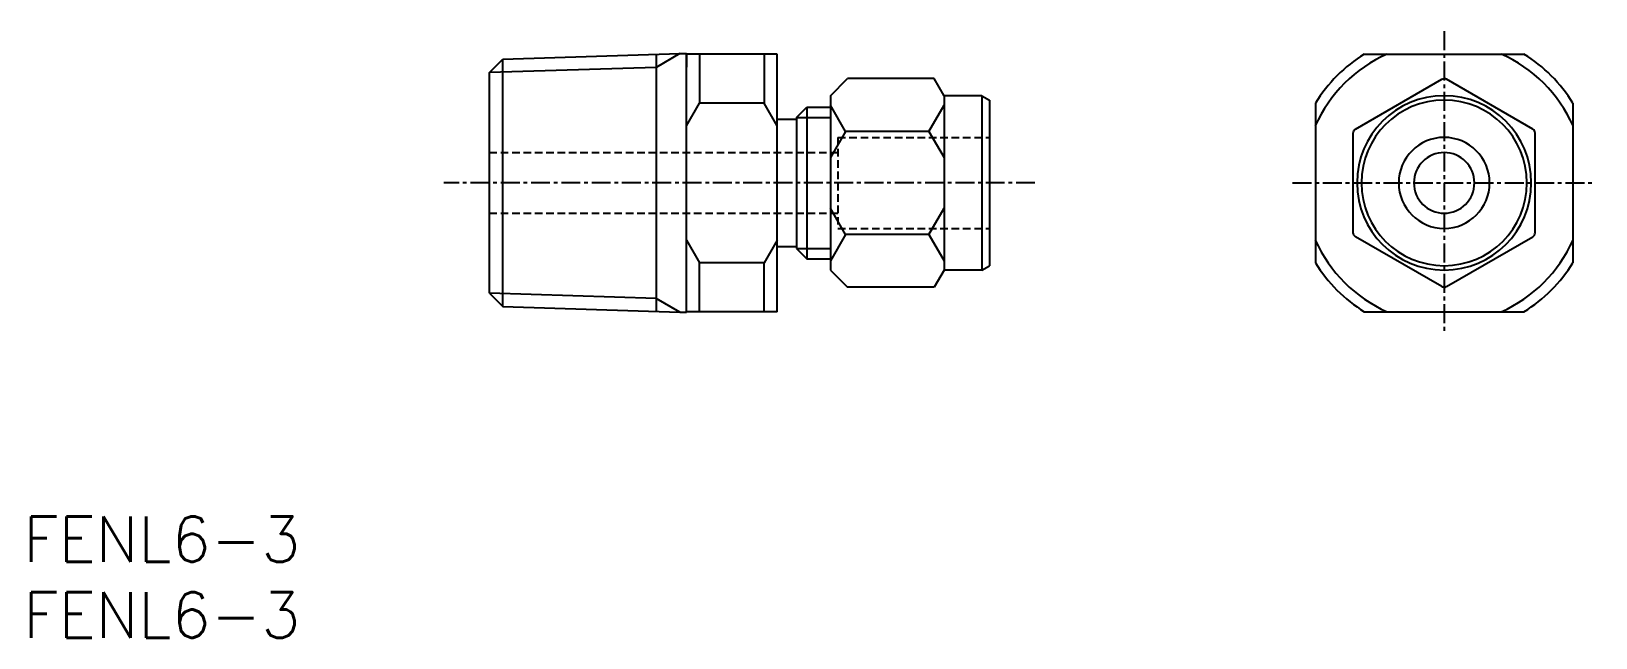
# Model space of a CAD drawing. Extents: x 1 to 104, y 0 to 40.
import ezdxf

# ---------------------------------------------------------------- set-up
doc = ezdxf.new("R2010")
doc.units = 0
doc.linetypes.add('CENTER', pattern=[2, 1.25, -0.25, 0.25, -0.25])
doc.linetypes.add('DASHED', pattern=[0.75, 0.5, -0.25])
doc.layers.get('0').update_dxf_attribs({"linetype": 'CONTINUOUS'})
doc.layers.add('CENTER', color=1, linetype='CENTER')
doc.styles.get("Standard").update_dxf_attribs({"font": 'txt.shx'})

# ---------------------------------------------------------------- blocks, each defined once
blk = doc.blocks.new('*U7')
at = {"color": 7, "linetype": 'CONTINUOUS'}
blk.add_text('FENL6-3', height=3, dxfattribs=at).set_placement((0, 0))
blk = doc.blocks.new('*U8')
at = {"color": 7, "linetype": 'CONTINUOUS'}
blk.add_text('FENL6-3', height=3, dxfattribs=at).set_placement((0, 5))

msp = doc.modelspace()

# ---------------------------------------------------------------- linework, layer by layer
at = {"color": 7, "linetype": 'CONTINUOUS'}
for p, q in [((31.62, 38.16), (43.31, 38.53)), ((41.74, 38.48), (41.74, 21.52)), ((43.31, 38.53), (43.74, 38.53)), ((43.74, 38.53), (43.74, 38.53)), ((43.74, 38.53), (43.74, 37.63)), ((43.74, 21.47), (43.74, 38.5)), ((49.74, 38.5), (43.74, 38.5)), ((44.61, 38.5), (44.61, 35.27)), ((48.87, 38.5), (48.87, 35.27)), ((49.74, 21.5), (49.74, 38.5)), ((88.47, 38.5), (99.01, 38.5)), ((30.74, 37.28), (31.62, 38.16)), ((30.74, 22.72), (30.74, 37.28)), ((31.62, 21.84), (31.62, 38.16)), ((53.24, 35.75), (54.37, 36.88)), ((60.09, 36.88), (54.37, 36.88)), ((60.74, 35.75), (60.09, 36.88)), ((43.74, 33.77), (44.61, 35.27)), ((48.87, 35.27), (44.61, 35.27)), ((49.74, 33.77), (48.87, 35.27)), ((53.24, 35.75), (53.24, 24.25)), ((54.24, 33.4), (53.24, 35.13)), ((59.74, 33.4), (60.74, 35.13)), ((60.74, 35.75), (60.74, 24.25)), ((63.24, 35.75), (60.74, 35.75)), ((63.24, 35.75), (63.24, 24.25)), ((63.24, 35.75), (63.74, 35.46)), ((63.74, 35.46), (63.74, 24.54)), ((85.24, 35.27), (85.24, 24.73)), ((102.24, 35.27), (102.24, 24.73)), ((49.74, 34.2), (51, 34.2)), ((51, 34.32), (51.68, 35)), ((51, 34.32), (51, 25.68)), ((51.68, 35), (51.68, 25)), ((51.68, 35), (53.24, 35)), ((54.24, 33.4), (53.24, 31.67)), ((59.74, 33.4), (54.24, 33.4)), ((59.74, 33.4), (60.74, 31.67)), ((54.24, 26.6), (53.24, 28.33)), ((59.74, 26.6), (60.74, 28.33)), ((43.74, 26.23), (44.61, 24.73)), ((49.74, 26.23), (48.87, 24.73)), ((54.24, 26.6), (53.24, 24.87)), ((59.74, 26.6), (54.24, 26.6)), ((59.74, 26.6), (60.74, 24.87)), ((49.74, 25.8), (51, 25.8)), ((51, 25.68), (51.68, 25)), ((51.68, 25), (53.24, 25)), ((48.87, 24.73), (44.61, 24.73)), ((44.61, 21.5), (44.61, 24.73)), ((48.87, 21.5), (48.87, 24.73)), ((53.24, 24.25), (54.37, 23.12)), ((60.74, 24.25), (60.09, 23.12)), ((63.24, 24.25), (60.74, 24.25)), ((63.24, 24.25), (63.74, 24.54)), ((30.74, 22.72), (31.62, 21.84)), ((60.09, 23.12), (54.37, 23.12)), ((31.62, 21.84), (43.31, 21.47)), ((43.31, 21.47), (43.74, 21.47)), ((49.74, 21.5), (43.74, 21.5)), ((43.74, 21.47), (43.74, 21.47)), ((88.47, 21.5), (99.01, 21.5))]:
    msp.add_line(p, q, dxfattribs=at)
at = {"color": 3, "linetype": 'CONTINUOUS'}
for p, q in [((43.31, 38.53), (41.74, 37.62)), ((41.74, 37.62), (30.74, 37.28)), ((51, 34.32), (53.24, 34.32)), ((51, 25.68), (53.24, 25.68)), ((41.74, 22.38), (30.74, 22.72)), ((43.31, 21.47), (41.74, 22.38))]:
    msp.add_line(p, q, dxfattribs=at)
at = {"color": 3, "linetype": 'DASHED'}
for p, q in [((30.74, 32), (53.74, 32)), ((53.74, 33), (53.74, 27)), ((53.74, 33), (63.74, 33)), ((30.74, 28), (53.74, 28)), ((53.74, 27), (63.74, 27))]:
    msp.add_line(p, q, dxfattribs=at)
at = {"color": 7, "linetype": 'CONTINUOUS'}
for points in [[(93.74, 23.12, -0.131652), (93.59, 23.16), (87.89, 26.45, -0.267949), (87.74, 26.71), (87.74, 33.29, -0.267949), (87.89, 33.55), (93.59, 36.84, -0.131652), (93.74, 36.88)], [(93.74, 23.12, 0.131652), (93.89, 23.16), (99.59, 26.45, 0.267949), (99.74, 26.71), (99.74, 33.29, 0.267949), (99.59, 33.55), (93.89, 36.84, 0.131652), (93.74, 36.88)]]:
    msp.add_lwpolyline(points, format="xyb", dxfattribs=at)
for radius, start, end in [(10, 121.7883, 148.2117), (9.3, 113.9065, 156.0935), (9.3, 23.9065, 66.0935), (10, 31.7883, 58.2117), (5.75, 90, 270), (5.46, 90, 270), (5.75, 270, 90), (5.46, 270, 90), (3, 90, 270), (2, 90, 270), (3, 270, 90), (2, 270, 90), (9.3, 203.9065, 246.0935), (9.3, 293.9065, 336.0935), (10, 211.7883, 238.2117), (10, 301.7883, 328.2117)]:
    msp.add_arc((93.74, 30), radius, start, end, dxfattribs=at)
at = {"layer": 'CENTER', "color": 1, "linetype": 'CENTER'}
for p, q in [((93.74, 40), (93.74, 20)), ((66.74, 30), (27.74, 30)), ((83.74, 30), (103.74, 30))]:
    msp.add_line(p, q, dxfattribs=at)

# ---------------------------------------------------------------- block references
at = {"color": 7, "linetype": 'CONTINUOUS'}
for name in ['*U8', '*U7']:
    msp.add_blockref(name, (0, 0), dxfattribs=at)

doc.saveas('drawing.dxf')
